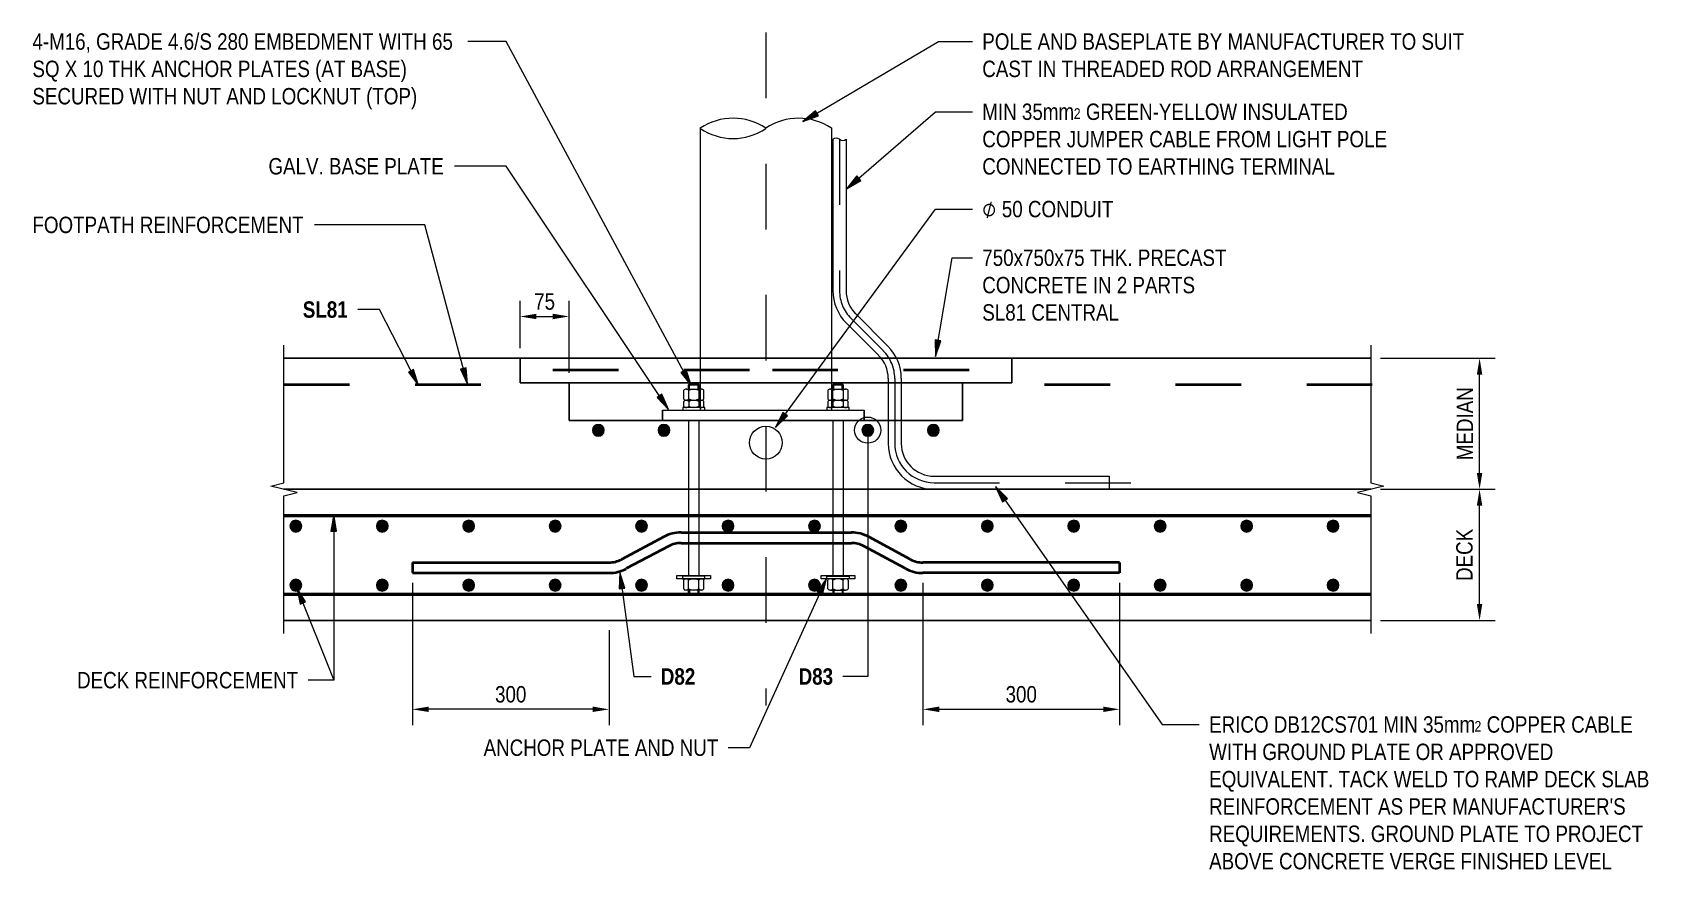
# Model space of a CAD drawing. Header units: metres. Extents: x 0.3 to 22.9, y 2.6 to 31.6.
# Drawn here: x 20.465 to 22.939, y 28.947 to 30.223 of the extents above; entities that cross this region are included whole.
import ezdxf

# ---------------------------------------------------------------- set-up
doc = ezdxf.new("R2010")
doc.units = ezdxf.units.M
doc.linetypes.add('JacobsCenter', pattern=[0.015, 0.009, -0.0015, 0.003, -0.0015])
doc.linetypes.add('JacobsDash', pattern=[0.0045, 0.003, -0.0015])
doc.layers.get('Defpoints').update_dxf_attribs({"color": 41})
for name, color, linetype, lineweight in [('A-ANNO-DIMS', 7, 'Continuous', 9), ('A-DETL', 7, 'Continuous', 13), ('A-DETL-GENF', 7, 'Continuous', 9), ('A-DETL-HDLN', 7, 'JacobsDash', 9), ('A-DETL-THIN', 7, 'Continuous', 9), ('G-ANNO-TEXT', 7, 'Continuous', 9)]:
    doc.layers.add(name, color=color, linetype=linetype, lineweight=lineweight)
doc.styles.add('Arial Narrow_4', font='ARIALN.TTF', dxfattribs={"height": 0.025})
doc.styles.add('Arial Narrow_6', font='ARIALN.TTF', dxfattribs={"height": 0.016248})
doc.styles.add('Arial Narrow_B_2', font='ARIALNB.TTF', dxfattribs={"height": 0.025})
doc.styles.add('Segoe UI Symbol', font='seguisym.ttf', dxfattribs={"height": 0.025})
doc.dimstyles.new('Dimension_Standard_T__mm_', dxfattribs={"dimscale": 0.3048, "dimtxt": 0.025586, "dimasz": 0.082021, "dimexe": 0.07874, "dimexo": 0.049213, "dimgap": 0.032808, "dimtad": 1, "dimdec": 0, "dimlfac": 1000, "dimzin": 0, "dimdsep": 46, "dimtxsty": 'Arial Narrow_4', "dimsah": 1, "dimcen": 0.09, "dimaunit": 1, "dimadec": 4, "dimazin": 0, "dimtfac": 1, "dimtdec": 4, "dimtix": 1, "dimtmove": 0, "dimatfit": 3, "dimfxl": 1, "dimtvp": 1, "dimtolj": 1, "dimtzin": 0, "dimlwd": 18, "dimlwe": 18, "dimarcsym": 2})

# ---------------------------------------------------------------- blocks, each defined once
blk = doc.blocks.new('Repeating Detail - Reo Dot_Scale 10_Section-2703256-DRG-2873137 - SECTION 2')
at = {"layer": 'A-DETL-GENF'}
for points in [[(0.009, 1.582), (0.0087, 1.5843), (0.0078, 1.5865), (0.0064, 1.5884), (0.0045, 1.5898), (0.0023, 1.5907), (0, 1.591), (-0.0023, 1.5907), (-0.0045, 1.5898), (-0.0064, 1.5884), (-0.0078, 1.5865), (-0.0087, 1.5843), (-0.009, 1.582), (-0.0087, 1.5797), (-0.0078, 1.5775), (-0.0064, 1.5756), (-0.0045, 1.5742), (-0.0023, 1.5733), (0, 1.573), (0.0023, 1.5733), (0.0045, 1.5742), (0.0064, 1.5756), (0.0078, 1.5775), (0.0087, 1.5797)], [(0.009, 1.4502), (0.0087, 1.4525), (0.0078, 1.4547), (0.0064, 1.4565), (0.0045, 1.458), (0.0023, 1.4589), (0, 1.4592), (-0.0023, 1.4589), (-0.0045, 1.458), (-0.0064, 1.4565), (-0.0078, 1.4547), (-0.0087, 1.4525), (-0.009, 1.4502), (-0.0087, 1.4478), (-0.0078, 1.4457), (-0.0064, 1.4438), (-0.0045, 1.4424), (-0.0023, 1.4415), (0, 1.4412), (0.0023, 1.4415), (0.0045, 1.4424), (0.0064, 1.4438), (0.0078, 1.4457), (0.0087, 1.4478)], [(0.009, 1.3183), (0.0087, 1.3207), (0.0078, 1.3228), (0.0064, 1.3247), (0.0045, 1.3261), (0.0023, 1.327), (0, 1.3273), (-0.0023, 1.327), (-0.0045, 1.3261), (-0.0064, 1.3247), (-0.0078, 1.3228), (-0.0087, 1.3207), (-0.009, 1.3183), (-0.0087, 1.316), (-0.0078, 1.3138), (-0.0064, 1.312), (-0.0045, 1.3105), (-0.0023, 1.3096), (0, 1.3093), (0.0023, 1.3096), (0.0045, 1.3105), (0.0064, 1.312), (0.0078, 1.3138), (0.0087, 1.316)], [(0.009, 1.1865), (0.0087, 1.1888), (0.0078, 1.191), (0.0064, 1.1929), (0.0045, 1.1943), (0.0023, 1.1952), (0, 1.1955), (-0.0023, 1.1952), (-0.0045, 1.1943), (-0.0064, 1.1929), (-0.0078, 1.191), (-0.0087, 1.1888), (-0.009, 1.1865), (-0.0087, 1.1842), (-0.0078, 1.182), (-0.0064, 1.1801), (-0.0045, 1.1787), (-0.0023, 1.1778), (0, 1.1775), (0.0023, 1.1778), (0.0045, 1.1787), (0.0064, 1.1801), (0.0078, 1.182), (0.0087, 1.1842)], [(0.009, 1.0547), (0.0087, 1.057), (0.0078, 1.0592), (0.0064, 1.061), (0.0045, 1.0625), (0.0023, 1.0634), (0, 1.0637), (-0.0023, 1.0634), (-0.0045, 1.0625), (-0.0064, 1.061), (-0.0078, 1.0592), (-0.0087, 1.057), (-0.009, 1.0547), (-0.0087, 1.0523), (-0.0078, 1.0502), (-0.0064, 1.0483), (-0.0045, 1.0469), (-0.0023, 1.046), (0, 1.0457), (0.0023, 1.046), (0.0045, 1.0469), (0.0064, 1.0483), (0.0078, 1.0502), (0.0087, 1.0523)], [(0.009, 0.9228), (0.0087, 0.9252), (0.0078, 0.9273), (0.0064, 0.9292), (0.0045, 0.9306), (0.0023, 0.9315), (0, 0.9318), (-0.0023, 0.9315), (-0.0045, 0.9306), (-0.0064, 0.9292), (-0.0078, 0.9273), (-0.0087, 0.9252), (-0.009, 0.9228), (-0.0087, 0.9205), (-0.0078, 0.9183), (-0.0064, 0.9165), (-0.0045, 0.915), (-0.0023, 0.9141), (0, 0.9138), (0.0023, 0.9141), (0.0045, 0.915), (0.0064, 0.9165), (0.0078, 0.9183), (0.0087, 0.9205)], [(0.009, 0.791), (0.0087, 0.7933), (0.0078, 0.7955), (0.0064, 0.7974), (0.0045, 0.7988), (0.0023, 0.7997), (0, 0.8), (-0.0023, 0.7997), (-0.0045, 0.7988), (-0.0064, 0.7974), (-0.0078, 0.7955), (-0.0087, 0.7933), (-0.009, 0.791), (-0.0087, 0.7887), (-0.0078, 0.7865), (-0.0064, 0.7846), (-0.0045, 0.7832), (-0.0023, 0.7823), (0, 0.782), (0.0023, 0.7823), (0.0045, 0.7832), (0.0064, 0.7846), (0.0078, 0.7865), (0.0087, 0.7887)], [(0.009, 0.6592), (0.0087, 0.6615), (0.0078, 0.6637), (0.0064, 0.6655), (0.0045, 0.667), (0.0023, 0.6679), (0, 0.6682), (-0.0023, 0.6679), (-0.0045, 0.667), (-0.0064, 0.6655), (-0.0078, 0.6637), (-0.0087, 0.6615), (-0.009, 0.6592), (-0.0087, 0.6568), (-0.0078, 0.6547), (-0.0064, 0.6528), (-0.0045, 0.6514), (-0.0023, 0.6505), (0, 0.6502), (0.0023, 0.6505), (0.0045, 0.6514), (0.0064, 0.6528), (0.0078, 0.6547), (0.0087, 0.6568)], [(0.009, 0.5273), (0.0087, 0.5297), (0.0078, 0.5318), (0.0064, 0.5337), (0.0045, 0.5351), (0.0023, 0.536), (0, 0.5363), (-0.0023, 0.536), (-0.0045, 0.5351), (-0.0064, 0.5337), (-0.0078, 0.5318), (-0.0087, 0.5297), (-0.009, 0.5273), (-0.0087, 0.525), (-0.0078, 0.5228), (-0.0064, 0.521), (-0.0045, 0.5195), (-0.0023, 0.5186), (0, 0.5183), (0.0023, 0.5186), (0.0045, 0.5195), (0.0064, 0.521), (0.0078, 0.5228), (0.0087, 0.525)], [(0.009, 0.3955), (0.0087, 0.3978), (0.0078, 0.4), (0.0064, 0.4019), (0.0045, 0.4033), (0.0023, 0.4042), (0, 0.4045), (-0.0023, 0.4042), (-0.0045, 0.4033), (-0.0064, 0.4019), (-0.0078, 0.4), (-0.0087, 0.3978), (-0.009, 0.3955), (-0.0087, 0.3932), (-0.0078, 0.391), (-0.0064, 0.3891), (-0.0045, 0.3877), (-0.0023, 0.3868), (0, 0.3865), (0.0023, 0.3868), (0.0045, 0.3877), (0.0064, 0.3891), (0.0078, 0.391), (0.0087, 0.3932)], [(0.009, 0.2637), (0.0087, 0.266), (0.0078, 0.2682), (0.0064, 0.27), (0.0045, 0.2715), (0.0023, 0.2724), (0, 0.2727), (-0.0023, 0.2724), (-0.0045, 0.2715), (-0.0064, 0.27), (-0.0078, 0.2682), (-0.0087, 0.266), (-0.009, 0.2637), (-0.0087, 0.2613), (-0.0078, 0.2592), (-0.0064, 0.2573), (-0.0045, 0.2559), (-0.0023, 0.255), (0, 0.2547), (0.0023, 0.255), (0.0045, 0.2559), (0.0064, 0.2573), (0.0078, 0.2592), (0.0087, 0.2613)], [(0.009, 0.1318), (0.0087, 0.1342), (0.0078, 0.1363), (0.0064, 0.1382), (0.0045, 0.1396), (0.0023, 0.1405), (0, 0.1408), (-0.0023, 0.1405), (-0.0045, 0.1396), (-0.0064, 0.1382), (-0.0078, 0.1363), (-0.0087, 0.1342), (-0.009, 0.1318), (-0.0087, 0.1295), (-0.0078, 0.1273), (-0.0064, 0.1255), (-0.0045, 0.124), (-0.0023, 0.1231), (0, 0.1228), (0.0023, 0.1231), (0.0045, 0.124), (0.0064, 0.1255), (0.0078, 0.1273), (0.0087, 0.1295)], [(0.009, 0), (0.0087, 0.0023), (0.0078, 0.0045), (0.0064, 0.0064), (0.0045, 0.0078), (0.0023, 0.0087), (0, 0.009), (-0.0023, 0.0087), (-0.0045, 0.0078), (-0.0064, 0.0064), (-0.0078, 0.0045), (-0.0087, 0.0023), (-0.009, 0), (-0.0087, -0.0023), (-0.0078, -0.0045), (-0.0064, -0.0064), (-0.0045, -0.0078), (-0.0023, -0.0087), (0, -0.009), (0.0023, -0.0087), (0.0045, -0.0078), (0.0064, -0.0064), (0.0078, -0.0045), (0.0087, -0.0023)]]:
    blk.add_hatch(color=256, dxfattribs=at).paths.add_polyline_path(points)
for centre, start, end in [((0, 1.582), 360, 180), ((0, 1.582), 180, 360), ((0, 1.4502), 360, 180), ((0, 1.4502), 180, 360), ((0, 1.3183), 360, 180), ((0, 1.3183), 180, 360), ((0, 1.1865), 360, 180), ((0, 1.1865), 180, 360), ((0, 1.0547), 360, 180), ((0, 1.0547), 180, 360), ((0, 0.9228), 360, 180), ((0, 0.9228), 180, 360), ((0, 0.791), 360, 180), ((0, 0.791), 180, 360), ((0, 0.6592), 360, 180), ((0, 0.6592), 180, 360), ((0, 0.5273), 360, 180), ((0, 0.5273), 180, 360), ((0, 0.3955), 360, 180), ((0, 0.3955), 180, 360), ((0, 0.2637), 360, 180), ((0, 0.2637), 180, 360), ((0, 0.1318), 360, 180), ((0, 0.1318), 180, 360), ((0, 0), 360, 180), ((0, 0), 180, 360)]:
    blk.add_arc(centre, 0.009, start, end, dxfattribs=at)
blk = doc.blocks.new('CS_DET_BreakLine_ViewScale - Std Break-7551442-DRG-2873137 - SECTION 2')
at = {"layer": 'A-DETL-GENF'}
for p, q in [((0.19, 0), (-0.02, 0)), ((0.195, 0.02), (0.19, 0)), ((0.205, -0.02), (0.195, 0.02)), ((0.21, 0), (0.205, -0.02)), ((0.42, 0), (0.21, 0))]:
    blk.add_line(p, q, dxfattribs=at)
blk = doc.blocks.new('CS_DET_BreakLine_ViewScale - Std Break-7551443-DRG-2873137 - SECTION 2')
at = {"layer": 'A-DETL-GENF'}
for p, q in [((-0.02, 0), (0.19, 0)), ((0.19, 0), (0.195, -0.02)), ((0.195, -0.02), (0.205, 0.02)), ((0.205, 0.02), (0.21, 0)), ((0.21, 0), (0.42, 0))]:
    blk.add_line(p, q, dxfattribs=at)
blk = doc.blocks.new('B_Det_Reinf_Bar Section_2D - Reo Dot_Scale 10_Section-2703256-DRG-2873137 - SECTION 2')
at = {"layer": 'A-DETL-GENF'}
blk.add_hatch(color=256, dxfattribs=at).paths.add_polyline_path([(0, -0.009), (0.0023, -0.0087), (0.0045, -0.0078), (0.0064, -0.0064), (0.0078, -0.0045), (0.0087, -0.0023), (0.009, 0), (0.0087, 0.0023), (0.0078, 0.0045), (0.0064, 0.0064), (0.0045, 0.0078), (0.0023, 0.0087), (0, 0.009), (-0.0023, 0.0087), (-0.0045, 0.0078), (-0.0064, 0.0064), (-0.0078, 0.0045), (-0.0087, 0.0023), (-0.009, 0), (-0.0087, -0.0023), (-0.0078, -0.0045), (-0.0064, -0.0064), (-0.0045, -0.0078), (-0.0023, -0.0087)])
for start, end in [(360, 180), (180, 360)]:
    blk.add_arc((0, 0), 0.009, start, end, dxfattribs=at)
blk = doc.blocks.new('B_Det_Reinf_Bar Section_2D - Reo Dot_Scale 10_Section-6697486-DRG-2873137 - SECTION 2')
at = {"layer": 'A-DETL-GENF'}
blk.add_hatch(color=256, dxfattribs=at).paths.add_polyline_path([(0, 0.009), (-0.0023, 0.0087), (-0.0045, 0.0078), (-0.0064, 0.0064), (-0.0078, 0.0045), (-0.0087, 0.0023), (-0.009, 0), (-0.0087, -0.0023), (-0.0078, -0.0045), (-0.0064, -0.0064), (-0.0045, -0.0078), (-0.0023, -0.0087), (0, -0.009), (0.0023, -0.0087), (0.0045, -0.0078), (0.0064, -0.0064), (0.0078, -0.0045), (0.0087, -0.0023), (0.009, 0), (0.0087, 0.0023), (0.0078, 0.0045), (0.0064, 0.0064), (0.0045, 0.0078), (0.0023, 0.0087)])
for start, end in [(0, 180), (180, 360)]:
    blk.add_arc((0, 0), 0.009, start, end, dxfattribs=at)
blk = doc.blocks.new('DIMBLOCK20-DRG-2873137 - SECTION 2')
at = {"layer": 'A-ANNO-DIMS', "color": 0, "lineweight": 18, "transparency": 16777216}
for p, q in [((22.5207, 29.5268), (22.6958, 29.5268)), ((22.6718, 29.3518), (22.6718, 29.5018)), ((22.5207, 29.3268), (22.6958, 29.3268))]:
    blk.add_line(p, q, dxfattribs=at)
at = {"layer": 'A-ANNO-DIMS', "color": 0, "transparency": 16777216}
for points in [[(22.6676, 29.5018), (22.6759, 29.5018), (22.6718, 29.5268)], [(22.6676, 29.3518), (22.6759, 29.3518), (22.6718, 29.3268)]]:
    blk.add_solid(points, dxfattribs=at)
at = {"layer": 'Defpoints', "color": 0, "transparency": 16777216}
for p in [(22.5057, 29.5268), (22.6718, 29.5268), (22.5057, 29.3268)]:
    blk.add_point(p, dxfattribs=at)
at = {"layer": 'A-ANNO-DIMS', "color": 0, "lineweight": 18, "transparency": 16777216, "insert": (22.6488, 29.4268), "char_height": 0.025, "width": 0.09552, "attachment_point": 5, "rotation": 90, "style": 'Arial Narrow_4'}
blk.add_mtext('\\A1;DECK', dxfattribs=at)
blk = doc.blocks.new('DIMBLOCK21-DRG-2873137 - SECTION 2')
at = {"layer": 'A-ANNO-DIMS', "color": 0, "lineweight": 18, "transparency": 16777216}
for p, q in [((22.5207, 29.7268), (22.6958, 29.7268)), ((22.6718, 29.5518), (22.6718, 29.7018)), ((22.5207, 29.5268), (22.6958, 29.5268))]:
    blk.add_line(p, q, dxfattribs=at)
at = {"layer": 'A-ANNO-DIMS', "color": 0, "transparency": 16777216}
for points in [[(22.6676, 29.7018), (22.6759, 29.7018), (22.6718, 29.7268)], [(22.6676, 29.5518), (22.6759, 29.5518), (22.6718, 29.5268)]]:
    blk.add_solid(points, dxfattribs=at)
at = {"layer": 'Defpoints', "color": 0, "transparency": 16777216}
for p in [(22.5057, 29.7268), (22.6718, 29.7268), (22.5057, 29.5268)]:
    blk.add_point(p, dxfattribs=at)
at = {"layer": 'A-ANNO-DIMS', "color": 0, "lineweight": 18, "transparency": 16777216, "insert": (22.6493, 29.6268), "char_height": 0.025, "width": 0.134021, "attachment_point": 5, "rotation": 90, "style": 'Arial Narrow_4'}
blk.add_mtext('\\A1;MEDIAN', dxfattribs=at)
blk = doc.blocks.new('DIMBLOCK22-DRG-2873137 - SECTION 2')
at = {"layer": 'A-ANNO-DIMS', "color": 0, "lineweight": 18, "transparency": 16777216}
for p, q in [((21.044, 29.3842), (21.044, 29.1673)), ((21.344, 29.3118), (21.344, 29.1673)), ((21.319, 29.1913), (21.069, 29.1913))]:
    blk.add_line(p, q, dxfattribs=at)
at = {"layer": 'A-ANNO-DIMS', "color": 0, "transparency": 16777216}
for points in [[(21.069, 29.1955), (21.069, 29.1872), (21.044, 29.1913)], [(21.319, 29.1955), (21.319, 29.1872), (21.344, 29.1913)]]:
    blk.add_solid(points, dxfattribs=at)
at = {"layer": 'Defpoints', "color": 0, "transparency": 16777216}
for p in [(21.044, 29.3992), (21.344, 29.3268), (21.044, 29.1913)]:
    blk.add_point(p, dxfattribs=at)
at = {"layer": 'A-ANNO-DIMS', "color": 0, "lineweight": 18, "transparency": 16777216, "insert": (21.194, 29.2141), "char_height": 0.025, "width": 0.05702, "attachment_point": 5, "style": 'Arial Narrow_4'}
blk.add_mtext('\\A1;300', dxfattribs=at)
blk = doc.blocks.new('DIMBLOCK23-DRG-2873137 - SECTION 2')
at = {"layer": 'A-ANNO-DIMS', "color": 0, "lineweight": 18, "transparency": 16777216}
for p, q in [((21.8227, 29.3842), (21.8227, 29.1673)), ((22.1227, 29.3842), (22.1227, 29.1673)), ((21.8477, 29.1913), (22.0977, 29.1913))]:
    blk.add_line(p, q, dxfattribs=at)
at = {"layer": 'A-ANNO-DIMS', "color": 0, "transparency": 16777216}
for points in [[(21.8477, 29.1955), (21.8477, 29.1872), (21.8227, 29.1913)], [(22.0977, 29.1955), (22.0977, 29.1872), (22.1227, 29.1913)]]:
    blk.add_solid(points, dxfattribs=at)
at = {"layer": 'Defpoints', "color": 0, "transparency": 16777216}
for p in [(21.8227, 29.3992), (22.1227, 29.3992), (22.1227, 29.1913)]:
    blk.add_point(p, dxfattribs=at)
at = {"layer": 'A-ANNO-DIMS', "color": 0, "lineweight": 18, "transparency": 16777216, "insert": (21.9727, 29.2141), "char_height": 0.025, "width": 0.05702, "attachment_point": 5, "style": 'Arial Narrow_4'}
blk.add_mtext('\\A1;300', dxfattribs=at)
blk = doc.blocks.new('DIMBLOCK24-DRG-2873137 - SECTION 2')
at = {"layer": 'A-ANNO-DIMS', "color": 0, "lineweight": 18, "transparency": 16777216}
for p, q in [((21.2082, 29.7418), (21.2082, 29.8143)), ((21.2832, 29.7043), (21.2832, 29.8143)), ((21.2332, 29.7903), (21.2582, 29.7903))]:
    blk.add_line(p, q, dxfattribs=at)
at = {"layer": 'A-ANNO-DIMS', "color": 0, "transparency": 16777216}
for points in [[(21.2332, 29.7945), (21.2332, 29.7862), (21.2082, 29.7903)], [(21.2582, 29.7945), (21.2582, 29.7862), (21.2832, 29.7903)]]:
    blk.add_solid(points, dxfattribs=at)
at = {"layer": 'Defpoints', "color": 0, "transparency": 16777216}
for p in [(21.2832, 29.7903), (21.2082, 29.7268), (21.2832, 29.6893)]:
    blk.add_point(p, dxfattribs=at)
at = {"layer": 'A-ANNO-DIMS', "color": 0, "lineweight": 18, "transparency": 16777216, "insert": (21.2457, 29.813), "char_height": 0.025, "width": 0.038013, "attachment_point": 5, "style": 'Arial Narrow_4'}
blk.add_mtext('\\A1;75', dxfattribs=at)

msp = doc.modelspace()

# ---------------------------------------------------------------- hatches: boundary and pattern name
at = {"layer": 'G-ANNO-TEXT'}
for points in [[(21.6396, 30.0874), (21.6634, 30.0963), (21.6589, 30.1039)], [(21.7062, 29.9849), (21.7279, 29.9979), (21.7222, 30.0046)], [(21.8418, 29.7291), (21.8503, 29.753), (21.8416, 29.7545)], [(21.0532, 29.685), (21.0457, 29.7093), (21.0379, 29.7053)], [(21.1281, 29.6869), (21.1259, 29.7122), (21.1174, 29.7099)], [(21.4694, 29.6852), (21.4614, 29.7093), (21.4536, 29.7051)], [(21.4349, 29.6485), (21.4246, 29.6718), (21.4173, 29.6669)], [(21.5979, 29.621), (21.6163, 29.6386), (21.6091, 29.6438)], [(21.9336, 29.5309), (21.9443, 29.5079), (21.9515, 29.513)], [(20.9241, 29.4882), (20.9197, 29.4632), (20.9285, 29.4632)], [(21.3605, 29.4002), (21.3595, 29.3749), (21.3682, 29.376)], [(20.8678, 29.3766), (20.873, 29.3518), (20.8812, 29.355)], [(21.6758, 29.3906), (21.6614, 29.3697), (21.6694, 29.366)]]:
    msp.add_hatch(color=256, dxfattribs=at).paths.add_polyline_path(points)

# ---------------------------------------------------------------- linework, layer by layer
at = {"layer": 'A-DETL', "linetype": 'JacobsCenter', "lineweight": 9}
msp.add_line((21.5832, 30.2232), (21.5832, 29.1972), dxfattribs=at)
at = {"layer": 'A-DETL', "lineweight": 18}
for p, q in [((21.4832, 30.0778), (21.4832, 29.6475)), ((21.6832, 30.0778), (21.6832, 29.6475)), ((21.4257, 29.6475), (21.7332, 29.6475))]:
    msp.add_line(p, q, dxfattribs=at)
at = {"layer": 'A-DETL', "color": 1, "lineweight": 9, "true_color": 0xff0000}
for p, q in [((21.6855, 30.0605), (21.6855, 29.8297)), ((21.7055, 30.0605), (21.7055, 29.8297)), ((21.7202, 29.7943), (21.7693, 29.7452)), ((21.706, 29.7802), (21.7551, 29.7311)), ((21.7698, 29.6957), (21.7698, 29.5968)), ((21.7898, 29.6957), (21.7898, 29.5968)), ((21.8398, 29.5468), (22.107, 29.5468)), ((22.107, 29.5468), (22.107, 29.5268)), ((21.8398, 29.5268), (22.107, 29.5268))]:
    msp.add_line(p, q, dxfattribs=at)
at = {"layer": 'A-DETL', "lineweight": 25}
for p, q in [((20.8482, 29.7268), (22.5057, 29.7268)), ((21.2082, 29.7268), (21.2082, 29.6893)), ((21.2082, 29.7268), (21.2082, 29.6893)), ((21.9582, 29.7268), (21.9582, 29.6893)), ((21.2082, 29.6893), (21.9582, 29.6893)), ((21.2832, 29.6315), (21.2832, 29.6893)), ((21.8832, 29.6315), (21.8832, 29.6893)), ((21.7332, 29.6315), (21.7332, 29.6475)), ((21.2832, 29.6315), (21.8832, 29.6315)), ((21.4257, 29.6315), (21.5707, 29.6315)), ((21.5707, 29.6315), (21.5982, 29.6315)), ((21.5982, 29.6315), (21.7332, 29.6315)), ((20.8482, 29.5268), (22.5057, 29.5268)), ((20.8482, 29.3268), (22.5057, 29.3268))]:
    msp.add_line(p, q, dxfattribs=at)
at = {"layer": 'A-DETL', "linetype": 'JacobsDash', "lineweight": 40}
for p, q in [((21.2582, 29.7088), (21.5732, 29.7088)), ((21.5932, 29.7088), (21.9032, 29.7088)), ((20.8482, 29.6868), (21.1582, 29.6868)), ((22.0082, 29.6868), (22.5082, 29.6868))]:
    msp.add_line(p, q, dxfattribs=at)
at = {"layer": 'A-DETL', "color": 8, "linetype": 'JacobsDash', "lineweight": 25, "true_color": 0x808080}
msp.add_line((21.4257, 29.6315), (21.4257, 29.6475), dxfattribs=at)
at = {"layer": 'A-DETL', "lineweight": 9}
for p, q in [((21.4652, 29.6315), (21.4652, 29.3952)), ((21.4812, 29.6315), (21.4812, 29.3952)), ((21.6852, 29.6315), (21.6852, 29.3952)), ((21.7012, 29.6315), (21.7012, 29.3952))]:
    msp.add_line(p, q, dxfattribs=at)
at = {"layer": 'A-DETL', "color": 8, "lineweight": 50, "true_color": 0x808080}
for p, q in [((20.8482, 29.4868), (22.5057, 29.4868)), ((20.8482, 29.3668), (22.5057, 29.3668))]:
    msp.add_line(p, q, dxfattribs=at)
at = {"layer": 'A-DETL', "lineweight": 40}
for p, q in [((21.4275, 29.4544), (21.3628, 29.4199)), ((21.4538, 29.4609), (21.7137, 29.4609)), ((21.4538, 29.4449), (21.7137, 29.4449)), ((21.8037, 29.42), (21.7403, 29.4542)), ((21.435, 29.4402), (21.3703, 29.4058)), ((21.7961, 29.406), (21.7327, 29.4401)), ((21.044, 29.4152), (21.344, 29.4152)), ((21.044, 29.4152), (21.044, 29.3992)), ((21.044, 29.3992), (21.344, 29.3992)), ((22.1227, 29.4152), (21.8227, 29.4152)), ((22.1227, 29.3992), (21.8227, 29.3992)), ((22.1227, 29.4152), (22.1227, 29.3992))]:
    msp.add_line(p, q, dxfattribs=at)
at = {"layer": 'A-DETL'}
for p, q in [((21.4476, 29.3952), (21.4988, 29.3952)), ((21.4476, 29.3902), (21.4476, 29.3952)), ((21.4988, 29.3952), (21.4988, 29.3902)), ((21.6676, 29.3952), (21.7188, 29.3952)), ((21.6676, 29.3902), (21.6676, 29.3952)), ((21.7188, 29.3952), (21.7188, 29.3902)), ((21.4988, 29.3902), (21.4476, 29.3902)), ((21.7188, 29.3902), (21.6676, 29.3902))]:
    msp.add_line(p, q, dxfattribs=at)
msp.add_circle((21.5832, 29.5979), 0.025, dxfattribs=at)
at = {"layer": 'A-DETL', "lineweight": 18}
for centre, start, end in [((21.5332, 30.0042), 55.5928, 124.4072), ((21.6332, 30.0042), 55.5928, 124.4072), ((21.5332, 30.1502), 235.5928, 304.4072)]:
    msp.add_arc(centre, 0.0885, start, end, dxfattribs=at)
at = {"layer": 'A-DETL', "color": 1, "lineweight": 9, "true_color": 0xff0000}
for centre, radius, start, end in [((21.6905, 30.0549), 0.0075, 48.1897, 131.8103), ((21.7005, 30.0661), 0.0075, 228.1897, 311.8103), ((21.7555, 29.8297), 0.07, 180, 225), ((21.7555, 29.8297), 0.05, 180, 225), ((21.7198, 29.6957), 0.07, 0, 45), ((21.7198, 29.6957), 0.05, 0, 45), ((21.8398, 29.5968), 0.07, 180, 270), ((21.8398, 29.5968), 0.05, 180, 270)]:
    msp.add_arc(centre, radius, start, end, dxfattribs=at)
at = {"layer": 'A-DETL', "lineweight": 40}
for centre, radius, start, end in [((21.4538, 29.4049), 0.056, 90, 118.0095), ((21.4538, 29.4049), 0.04, 90, 118.0095), ((21.7137, 29.4049), 0.056, 61.6464, 90), ((21.7137, 29.4049), 0.04, 61.6464, 90), ((21.344, 29.4552), 0.04, 270, 298.0095), ((21.8227, 29.4552), 0.04, 241.6464, 270), ((21.344, 29.4552), 0.056, 270, 298.0095), ((21.8227, 29.4552), 0.056, 241.6464, 270)]:
    msp.add_arc(centre, radius, start, end, dxfattribs=at)
at = {"layer": 'A-DETL-HDLN'}
for p, q in [((21.6955, 30.0605), (21.6955, 29.8297)), ((21.7131, 29.7872), (21.7622, 29.7382)), ((21.7798, 29.6957), (21.7798, 29.5968)), ((21.8398, 29.5368), (22.1963, 29.5368))]:
    msp.add_line(p, q, dxfattribs=at)
for centre, start, end in [((21.7555, 29.8297), 180, 225), ((21.7198, 29.6957), 0, 45), ((21.8398, 29.5968), 180, 270)]:
    msp.add_arc(centre, 0.06, start, end, dxfattribs=at)
at = {"layer": 'A-DETL-THIN'}
for p, q in [((21.4577, 29.6776), (21.4577, 29.6645)), ((21.4616, 29.6795), (21.4849, 29.6795)), ((21.4653, 29.6859), (21.4813, 29.6859)), ((21.4653, 29.6795), (21.4653, 29.6859)), ((21.4669, 29.6875), (21.4654, 29.6859)), ((21.4655, 29.6645), (21.4655, 29.6776)), ((21.4669, 29.6875), (21.4797, 29.6875)), ((21.4669, 29.6795), (21.4669, 29.6875)), ((21.4797, 29.6875), (21.4813, 29.6859)), ((21.4797, 29.6795), (21.4797, 29.6875)), ((21.481, 29.6776), (21.481, 29.6645)), ((21.4813, 29.6859), (21.4813, 29.6795)), ((21.4888, 29.6645), (21.4888, 29.6776)), ((21.6777, 29.6776), (21.6777, 29.6645)), ((21.6816, 29.6795), (21.7049, 29.6795)), ((21.6853, 29.6859), (21.7013, 29.6859)), ((21.6853, 29.6795), (21.6853, 29.6859)), ((21.6869, 29.6875), (21.6854, 29.6859)), ((21.6855, 29.6645), (21.6855, 29.6776)), ((21.6869, 29.6875), (21.6997, 29.6875)), ((21.6869, 29.6795), (21.6869, 29.6875)), ((21.6997, 29.6875), (21.7013, 29.6859)), ((21.6997, 29.6795), (21.6997, 29.6875)), ((21.701, 29.6776), (21.701, 29.6645)), ((21.7013, 29.6859), (21.7013, 29.6795)), ((21.7088, 29.6645), (21.7088, 29.6776)), ((21.4902, 29.6515), (21.4563, 29.6515)), ((21.4563, 29.6515), (21.4563, 29.6475)), ((21.4563, 29.6475), (21.4902, 29.6475)), ((21.4577, 29.6606), (21.4577, 29.6535)), ((21.4616, 29.6625), (21.4849, 29.6625)), ((21.4655, 29.6606), (21.4655, 29.6535)), ((21.481, 29.6606), (21.481, 29.6535)), ((21.4888, 29.6535), (21.4888, 29.6606)), ((21.4902, 29.6475), (21.4902, 29.6515)), ((21.7102, 29.6515), (21.6763, 29.6515)), ((21.6763, 29.6515), (21.6763, 29.6475)), ((21.6763, 29.6475), (21.7102, 29.6475)), ((21.6777, 29.6606), (21.6777, 29.6535)), ((21.6816, 29.6625), (21.7049, 29.6625)), ((21.6855, 29.6606), (21.6855, 29.6535)), ((21.701, 29.6606), (21.701, 29.6535)), ((21.7088, 29.6535), (21.7088, 29.6606)), ((21.7102, 29.6475), (21.7102, 29.6515)), ((21.4902, 29.3942), (21.4562, 29.3942)), ((21.4562, 29.3942), (21.4562, 29.3902)), ((21.4902, 29.3902), (21.4902, 29.3942)), ((21.6762, 29.3942), (21.7102, 29.3942)), ((21.6762, 29.3902), (21.6762, 29.3942)), ((21.7102, 29.3942), (21.7102, 29.3902)), ((21.4562, 29.3902), (21.4902, 29.3902)), ((21.4576, 29.3882), (21.4576, 29.3752)), ((21.4849, 29.3732), (21.4615, 29.3732)), ((21.4652, 29.3668), (21.4652, 29.3732)), ((21.4654, 29.3752), (21.4654, 29.3882)), ((21.4668, 29.3732), (21.4668, 29.3652)), ((21.4796, 29.3732), (21.4796, 29.3652)), ((21.481, 29.3752), (21.481, 29.3882)), ((21.4812, 29.3732), (21.4812, 29.3668)), ((21.4888, 29.3752), (21.4888, 29.3882)), ((21.7102, 29.3902), (21.6762, 29.3902)), ((21.6776, 29.3752), (21.6776, 29.3882)), ((21.6815, 29.3732), (21.7049, 29.3732)), ((21.6852, 29.3732), (21.6852, 29.3668)), ((21.6854, 29.3752), (21.6854, 29.3882)), ((21.6868, 29.3732), (21.6868, 29.3652)), ((21.6996, 29.3732), (21.6996, 29.3652)), ((21.701, 29.3752), (21.701, 29.3882)), ((21.7012, 29.3668), (21.7012, 29.3732)), ((21.7088, 29.3882), (21.7088, 29.3752)), ((21.4668, 29.3652), (21.4652, 29.3668)), ((21.4812, 29.3668), (21.4652, 29.3668)), ((21.4796, 29.3652), (21.4668, 29.3652)), ((21.6852, 29.3668), (21.7012, 29.3668)), ((21.6868, 29.3652), (21.6996, 29.3652)), ((21.6996, 29.3652), (21.7012, 29.3668))]:
    msp.add_line(p, q, dxfattribs=at)
for centre, radius, start, end in [((21.4616, 29.6747), 0.0048, 35.7181, 144.2819), ((21.4733, 29.6633), 0.0162, 61.2476, 118.7524), ((21.4849, 29.6747), 0.0048, 35.7181, 144.2819), ((21.6816, 29.6747), 0.0048, 35.7181, 144.2819), ((21.6933, 29.6633), 0.0162, 61.2476, 118.7524), ((21.7049, 29.6747), 0.0048, 35.7181, 144.2819), ((21.4616, 29.6673), 0.0048, 215.7181, 324.2819), ((21.4616, 29.6577), 0.0048, 35.7181, 144.2819), ((21.4616, 29.6563), 0.0048, 215.7181, 324.2819), ((21.4733, 29.6788), 0.0162, 241.2476, 298.7524), ((21.4733, 29.6463), 0.0162, 61.2476, 118.7524), ((21.4849, 29.6673), 0.0048, 215.7181, 324.2819), ((21.4849, 29.6577), 0.0048, 35.7181, 144.2819), ((21.6816, 29.6673), 0.0048, 215.7181, 324.2819), ((21.6816, 29.6577), 0.0048, 35.7181, 144.2819), ((21.6816, 29.6563), 0.0048, 215.7181, 324.2819), ((21.6933, 29.6788), 0.0162, 241.2476, 298.7524), ((21.6933, 29.6463), 0.0162, 61.2476, 118.7524), ((21.7049, 29.6673), 0.0048, 215.7181, 324.2819), ((21.7049, 29.6577), 0.0048, 35.7181, 144.2819), ((21.4615, 29.3854), 0.0048, 35.7181, 144.2819), ((21.4615, 29.378), 0.0048, 215.7181, 324.2819), ((21.4732, 29.374), 0.0162, 61.2476, 118.7524), ((21.4732, 29.3894), 0.0162, 241.2476, 298.7524), ((21.4849, 29.3854), 0.0048, 35.7181, 144.2819), ((21.4849, 29.378), 0.0048, 215.7181, 324.2819), ((21.6815, 29.3854), 0.0048, 35.7181, 144.2819), ((21.6815, 29.378), 0.0048, 215.7181, 324.2819), ((21.6932, 29.374), 0.0162, 61.2476, 118.7524), ((21.6932, 29.3894), 0.0162, 241.2476, 298.7524), ((21.7049, 29.3854), 0.0048, 35.7181, 144.2819), ((21.7049, 29.378), 0.0048, 215.7181, 324.2819)]:
    msp.add_arc(centre, radius, start, end, dxfattribs=at)
for centre, major_axis, start_param, end_param in [((21.4732, 29.6678), (0, 0.0162), 2.639768, 3.643417), ((21.4849, 29.6563), (0, 0.0048), 2.194195, 4.08899), ((21.6932, 29.6678), (0, 0.0162), 2.639768, 3.643417), ((21.7049, 29.6563), (0, 0.0048), 2.194195, 4.08899)]:
    msp.add_ellipse(centre, major_axis=major_axis, ratio=0.99666, start_param=start_param, end_param=end_param, dxfattribs=at)
at = {"layer": 'G-ANNO-TEXT'}
for p, q in [((21.1375, 30.2096), (21.1284, 30.2096)), ((21.1869, 30.2096), (21.1375, 30.2096)), ((21.4694, 29.6852), (21.1869, 30.2096)), ((21.6396, 30.0874), (21.8467, 30.2096)), ((21.8467, 30.2096), (21.8983, 30.2096)), ((21.6589, 30.1039), (21.6396, 30.0874)), ((21.6396, 30.0874), (21.6634, 30.0963)), ((21.6634, 30.0963), (21.6589, 30.1039)), ((21.7062, 29.9849), (21.8418, 30.1025)), ((21.8418, 30.1025), (21.8983, 30.1025)), ((21.1238, 30.0194), (21.1081, 30.0194)), ((21.1869, 30.0194), (21.1238, 30.0194)), ((21.4349, 29.6485), (21.1869, 30.0194)), ((21.7222, 30.0046), (21.7062, 29.9849)), ((21.7062, 29.9849), (21.7279, 29.9979)), ((21.7279, 29.9979), (21.7222, 30.0046)), ((21.5979, 29.621), (21.8418, 29.9541)), ((21.8418, 29.9541), (21.8983, 29.9541)), ((20.9237, 29.93), (20.8949, 29.93)), ((21.0632, 29.93), (20.9237, 29.93)), ((21.1281, 29.6869), (21.0632, 29.93)), ((21.8418, 29.7291), (21.8675, 29.8799)), ((21.8675, 29.8799), (21.8983, 29.8799)), ((20.9725, 29.8009), (20.9607, 29.8009)), ((20.994, 29.8009), (20.9725, 29.8009)), ((21.0532, 29.685), (20.994, 29.8009)), ((21.8503, 29.753), (21.8416, 29.7545)), ((21.8416, 29.7545), (21.8418, 29.7291)), ((21.8418, 29.7291), (21.8503, 29.753)), ((21.0457, 29.7093), (21.0379, 29.7053)), ((21.0379, 29.7053), (21.0532, 29.685)), ((21.0532, 29.685), (21.0457, 29.7093)), ((21.1259, 29.7122), (21.1174, 29.7099)), ((21.1174, 29.7099), (21.1281, 29.6869)), ((21.1281, 29.6869), (21.1259, 29.7122)), ((21.4614, 29.7093), (21.4536, 29.7051)), ((21.4536, 29.7051), (21.4694, 29.6852)), ((21.4694, 29.6852), (21.4614, 29.7093)), ((21.4246, 29.6718), (21.4173, 29.6669)), ((21.4173, 29.6669), (21.4349, 29.6485)), ((21.4349, 29.6485), (21.4246, 29.6718)), ((21.6091, 29.6438), (21.5979, 29.621)), ((21.6163, 29.6386), (21.6091, 29.6438)), ((21.5979, 29.621), (21.6163, 29.6386)), ((21.7385, 29.617), (21.7385, 29.2414)), ((21.9336, 29.5309), (21.9443, 29.5079)), ((21.9515, 29.513), (21.9336, 29.5309)), ((21.9336, 29.5309), (22.1878, 29.1682)), ((21.9443, 29.5079), (21.9515, 29.513)), ((20.9241, 29.4882), (20.9197, 29.4632)), ((20.9285, 29.4632), (20.9241, 29.4882)), ((20.9241, 29.4882), (20.9241, 29.2358)), ((20.9197, 29.4632), (20.9285, 29.4632)), ((21.3605, 29.4002), (21.3595, 29.3749)), ((21.3682, 29.376), (21.3605, 29.4002)), ((21.3605, 29.4002), (21.3816, 29.2414)), ((20.8678, 29.3766), (20.873, 29.3518)), ((20.8812, 29.355), (20.8678, 29.3766)), ((20.8678, 29.3766), (20.9241, 29.2358)), ((21.3595, 29.3749), (21.3682, 29.376)), ((21.6758, 29.3906), (21.6614, 29.3697)), ((21.6614, 29.3697), (21.6694, 29.366)), ((21.6694, 29.366), (21.6758, 29.3906)), ((20.873, 29.3518), (20.8812, 29.355)), ((20.8856, 29.2358), (20.8849, 29.2358)), ((20.9241, 29.2358), (20.8856, 29.2358)), ((20.9241, 29.2358), (20.8856, 29.2358)), ((21.3816, 29.2414), (21.408, 29.2414)), ((21.7196, 29.2414), (21.7005, 29.2414)), ((21.7385, 29.2414), (21.7196, 29.2414)), ((22.1878, 29.1682), (22.2443, 29.1682)), ((21.5322, 29.1328), (21.5256, 29.1328)), ((21.5582, 29.1328), (21.5322, 29.1328))]:
    msp.add_line(p, q, dxfattribs=at)
msp.add_circle((21.7385, 29.617), 0.02, dxfattribs=at)

# ---------------------------------------------------------------- block references
at = {"layer": 'A-DETL-GENF'}
for name, p, rotation in [('CS_DET_BreakLine_ViewScale - Std Break-7551443-DRG-2873137 - SECTION 2', (20.8482, 29.3268), 90.0000000000001), ('CS_DET_BreakLine_ViewScale - Std Break-7551442-DRG-2873137 - SECTION 2', (22.5057, 29.3268), 89.99999999999991), ('B_Det_Reinf_Bar Section_2D - Reo Dot_Scale 10_Section-6697486-DRG-2873137 - SECTION 2', (21.3277, 29.6168), 180), ('B_Det_Reinf_Bar Section_2D - Reo Dot_Scale 10_Section-6697486-DRG-2873137 - SECTION 2', (21.4277, 29.6168), 180), ('Repeating Detail - Reo Dot_Scale 10_Section-2703256-DRG-2873137 - SECTION 2', (20.8663, 29.4706), 269.9999999999998), ('Repeating Detail - Reo Dot_Scale 10_Section-2703256-DRG-2873137 - SECTION 2', (20.8663, 29.3806), 269.9999999999998)]:
    msp.add_blockref(name, p, dxfattribs=dict(at, rotation=rotation))
for p in [(21.7387, 29.6168), (21.8387, 29.6168)]:
    msp.add_blockref('B_Det_Reinf_Bar Section_2D - Reo Dot_Scale 10_Section-2703256-DRG-2873137 - SECTION 2', p, dxfattribs=at)

# ---------------------------------------------------------------- texts
at = {"layer": 'G-ANNO-TEXT', "char_height": 0.025, "attachment_point": 1, "bg_fill": 3, "box_fill_scale": 1, "bg_fill_color": 256, "bg_fill_transparency": 0}
for s, insert, style in [('4-M16, GRADE 4.6/S 280 EMBEDMENT WITH 65 ', (20.4645, 30.2221), 'Arial Narrow_4'), ('POLE AND BASEPLATE BY MANUFACTURER TO SUIT ', (21.9133, 30.2221), 'Arial Narrow_4'), ('CAST IN THREADED ROD ARRANGEMENT', (21.9133, 30.1804), 'Arial Narrow_4'), ('MIN 35mm', (21.9133, 30.115), 'Arial Narrow_4'), ('COPPER JUMPER CABLE FROM LIGHT POLE ', (21.9133, 30.0733), 'Arial Narrow_4'), ('GALV. BASE PLATE', (20.8245, 30.0319), 'Arial Narrow_4'), ('CONNECTED TO EARTHING TERMINAL', (21.9133, 30.0317), 'Arial Narrow_4'), ('\\fSegoe UI Symbol|b0|i0|c254|p34|;⌀', (21.9133, 29.9666), 'Segoe UI Symbol'), ('FOOTPATH REINFORCEMENT', (20.4645, 29.9425), 'Arial Narrow_4'), ('750x750x75 THK. PRECAST ', (21.9133, 29.8924), 'Arial Narrow_4'), ('CONCRETE IN 2 PARTS ', (21.9133, 29.8507), 'Arial Narrow_4'), ('SL81', (20.8769, 29.8134), 'Arial Narrow_B_2'), ('SL81 CENTRAL', (21.9133, 29.809), 'Arial Narrow_4'), ('D82', (21.423, 29.2539), 'Arial Narrow_B_2'), ('D83', (21.6332, 29.2539), 'Arial Narrow_B_2'), ('ERICO DB12CS701 MIN 35mm', (22.2593, 29.1807), 'Arial Narrow_4'), ('ANCHOR PLATE AND NUT', (21.1527, 29.1453), 'Arial Narrow_4'), ('WITH GROUND PLATE OR APPROVED ', (22.2593, 29.139), 'Arial Narrow_4'), ('EQUIVALENT. TACK WELD TO RAMP DECK SLAB ', (22.2593, 29.0974), 'Arial Narrow_4'), ('REQUIREMENTS. GROUND PLATE TO PROJECT ', (22.2593, 29.014), 'Arial Narrow_4')]:
    msp.add_mtext(s, dxfattribs=dict(at, insert=insert, style=style))

# ---------------------------------------------------------------- dimensions: what is measured, and where the dimension line sits
at = {"layer": 'A-ANNO-DIMS', "lineweight": 18}
for base, p1, p2, override, picture, middle in [((21.2832, 29.7903), (21.2082, 29.7268), (21.2832, 29.6893), {"dimpost": '<>', "dimfxl": 0.083853}, 'DIMBLOCK24-DRG-2873137 - SECTION 2', (21.2457, 29.813)), ((21.044, 29.1913), (21.344, 29.3268), (21.044, 29.3992), {"dimpost": '<>', "dimfxl": 0.308614}, 'DIMBLOCK22-DRG-2873137 - SECTION 2', (21.194, 29.2141)), ((22.1227, 29.1913), (21.8227, 29.3992), (22.1227, 29.3992), {"dimpost": '<>', "dimfxl": 0.3}, 'DIMBLOCK23-DRG-2873137 - SECTION 2', (21.9727, 29.2141))]:
    dim = msp.add_linear_dim(base=base, p1=p1, p2=p2, dimstyle='Dimension_Standard_T__mm_', override=override, dxfattribs=at)
    dim.commit()
    dim.dimension.update_dxf_attribs({"geometry": picture, "text_midpoint": middle})
for base, p1, p2, text, picture, middle in [((22.6718, 29.7268), (22.5057, 29.5268), (22.5057, 29.7268), 'MEDIAN', 'DIMBLOCK21-DRG-2873137 - SECTION 2', (22.6493, 29.6268)), ((22.6718, 29.5268), (22.5057, 29.3268), (22.5057, 29.5268), 'DECK', 'DIMBLOCK20-DRG-2873137 - SECTION 2', (22.6488, 29.4268))]:
    dim = msp.add_linear_dim(base=base, p1=p1, p2=p2, angle=90, text=text, dimstyle='Dimension_Standard_T__mm_', override={"dimpost": '<>', "dimfxl": 0.2}, dxfattribs=at)
    dim.commit()
    dim.dimension.update_dxf_attribs({"geometry": picture, "text_midpoint": middle})

# ---------------------------------------------------------------- next in the draw order: linework, layer by layer
at = {"layer": 'G-ANNO-TEXT'}
msp.add_line((21.6758, 29.3906), (21.5582, 29.1328), dxfattribs=at)

# ---------------------------------------------------------------- next in the draw order: texts
at = {"layer": 'G-ANNO-TEXT', "attachment_point": 1, "bg_fill": 3, "box_fill_scale": 1, "bg_fill_color": 256, "bg_fill_transparency": 0}
for s, insert, char_height, style in [('SQ X 10 THK ANCHOR PLATES (AT BASE) ', (20.4645, 30.1804), 0.025, 'Arial Narrow_4'), ('2', (22.0529, 30.1078), 0.0162, 'Arial Narrow_6'), ('50 CONDUIT', (21.9431, 29.9666), 0.025, 'Arial Narrow_4'), ('DECK REINFORCEMENT', (20.5326, 29.2483), 0.025, 'Arial Narrow_4'), ('2', (22.6641, 29.1735), 0.0162, 'Arial Narrow_6'), ("REINFORCEMENT AS PER MANUFACTURER'S ", (22.2593, 29.0557), 0.025, 'Arial Narrow_4'), ('ABOVE CONCRETE VERGE FINISHED LEVEL', (22.2593, 28.9723), 0.025, 'Arial Narrow_4')]:
    msp.add_mtext(s, dxfattribs=dict(at, insert=insert, char_height=char_height, style=style))

# ---------------------------------------------------------------- next in the draw order: texts
at = {"layer": 'G-ANNO-TEXT', "char_height": 0.025, "attachment_point": 1, "style": 'Arial Narrow_4', "bg_fill": 3, "box_fill_scale": 1, "bg_fill_color": 256, "bg_fill_transparency": 0}
for s, insert in [('SECURED WITH NUT AND LOCKNUT (TOP)', (20.4645, 30.1387)), (' GREEN-YELLOW INSULATED ', (22.0634, 30.115)), (' COPPER CABLE ', (22.6747, 29.1807))]:
    msp.add_mtext(s, dxfattribs=dict(at, insert=insert))

doc.saveas('drawing.dxf')
